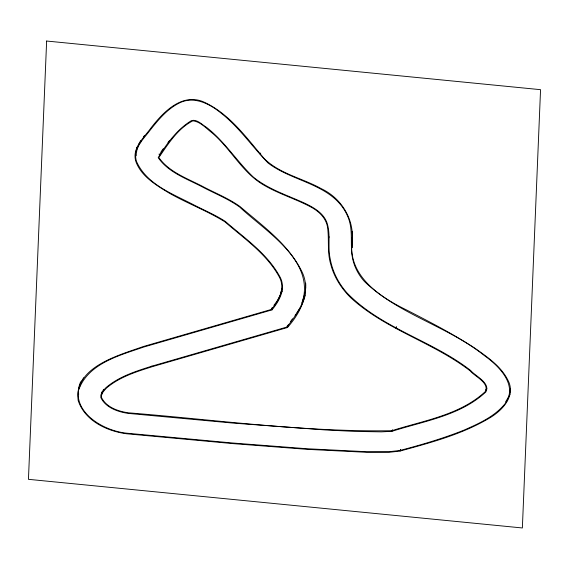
<?xml version="1.0" encoding="UTF-8"?>
<svg xmlns="http://www.w3.org/2000/svg" width="569" height="569" viewBox="0 0 569 569"><rect width="100%" height="100%" fill="white"/><g stroke="black" fill="none" stroke-linecap="round" stroke-linejoin="round"><path stroke-width="0.85" d="M391.778 430.719C303.697 432.127 215.921 419.822 128.26 412.795C118.139 411.33 106.218 407.248 101.474 397.454C100.813 393.641 104.17 390.633 106.467 388.086C119.497 376.955 136.297 371.749 152.35 366.664L287.466 327.524C300.731 312.552 311.641 291.1 301.783 271.363C288.334 244.122 262.643 225.9 240.125 206.632C229.015 198.595 216.128 193.446 204.022 187.144C188.417 178.766 169.398 172.578 158.843 157.535C168.047 144.177 177.862 128.359 192.891 120.827C200.423 121.695 206.028 128.253 211.753 132.62C229.698 147.613 240.595 169.612 260.083 182.777C275.581 192.905 293.59 197.969 309.906 206.49C318 210.644 325.674 217.244 327.431 226.611C329.387 239.08 326.962 252.003 330.731 264.279C334.046 277.103 341.407 288.59 350.81 297.807C385.59 329.679 433.052 342.289 470.207 370.91C474.333 376.18 489.859 382.923 485.307 391.557C460.115 415.071 423.521 420.562 391.757 430.726M78.707 389.865C88.167 363.42 119.661 355.405 143.466 347.126L271.954 309.906C279.315 301.115 286.065 288.874 280.275 277.459C267.828 253.973 244.933 238.447 225.317 221.398C215.48 215.011 204.591 210.402 194.178 205.068C173.289 194.072 146.852 184.719 136.581 161.617C133.096 151.674 140.166 142.406 146.155 135.237C156.169 122.655 166.226 108.629 181.447 102.036C195.373 96.46 210.018 104.155 220.736 112.861C239.051 127.079 252.074 146.582 268.077 163.011C293.504 182.585 334.223 184.007 347.965 216.988C353.413 229.848 349.971 243.895 352.353 257.252C353.946 266.264 358.278 274.663 364.388 281.442C398.563 314.501 447.454 326.044 484.368 355.611C498.686 365.789 518.38 385.028 505.244 403.464C494.76 416.593 478.878 423.514 463.906 430.157C443.073 438.486 421.501 444.759 399.829 450.492L389.139 451.694L366.735 451.715L307.061 448.742L232.693 443.002L126.738 433.187C102.477 430.84 68.458 410.534 80.67 381.714M352.104 240.758C347.495 275.581 379.608 296.89 406.807 310.084C429.801 321.954 452.874 333.811 474.574 347.972C487.989 357.439 502.854 367.396 509.298 383.186C514.22 397.66 502.071 410.221 490.784 417.29C462.974 434.14 431.146 442.511 400.064 451.068L389.217 452.298L366.77 452.319L307.061 449.339L232.678 443.6L126.695 433.784C106.901 431.231 84.788 420.747 78.173 400.54C73.814 366.841 119.255 355.163 143.21 346.557L271.498 309.394C278.682 300.781 285.311 288.81 279.642 277.636C267.224 254.265 244.414 238.816 224.883 221.832C206.945 210.686 186.945 203.268 168.63 192.784C155.913 184.989 141.404 176.447 135.927 161.738C131.524 148.246 144.071 137.684 151.005 127.904C162.905 112.548 181.07 93.273 202.578 101.453C228.944 112.868 246.221 137.513 264.329 158.701C280.026 174.022 302.537 178.175 321.208 188.631C340.952 197.841 354.274 218.731 352.104 240.758L352.574 239.158M352.261 231.313L352.517 247.735M136.716 151.482L136.809 150.124M159.078 154.035L159.313 154.917M101.73 391.998L101.751 394.345M102.285 393.286L102.399 392.162M305.866 286.584L305.269 292.402L301.954 302.694M509.689 393.584L510.5 388.549M136.731 147.25L135.948 152.805L136.19 155.65M136.951 149.455L139.377 142.847M159.789 153.971L159.939 154.725M282.423 287.715L280.46 293.76M305.34 294.877C302.31 307.025 294.401 317.189 287.011 327.004L151.795 366.173M139.91 142.478L140.379 140.877M140.486 142.826L141.197 140.429M160.266 154.711L161.205 151.51L163.317 148.687M260.232 154.619L260.702 153.018M271.498 309.394L271.968 307.793M271.954 309.906L272.658 307.509M287.011 327.004L287.48 325.404M287.466 327.524L288.405 324.323M328.356 239.151L329.06 236.754M351.429 240.708L352.367 237.508M395.946 328.164L396.415 326.563M152.087 366.087C135.941 371.201 119.056 376.45 105.962 387.653C103.508 390.313 100.066 393.535 100.805 397.539C105.585 407.653 117.833 411.892 128.21 413.393L233.19 423.108L325.603 429.972L354.707 431.402L381.379 431.864L391.984 431.309L392.468 429.709M400.064 451.068L400.54 449.467M79.646 386.664L81.58 381.187L83.735 377.724M282.302 290.958L277.58 300.204M301.008 305.894C318.327 262.145 266.143 231.996 239.691 207.066C228.617 199.079 215.786 193.944 203.73 187.67C187.998 179.192 168.694 172.969 158.189 157.656C166.518 143.872 177.322 129.12 191.511 120.578C197.237 118.999 202.123 124.817 206.583 127.392C224.783 141.546 236.996 161.575 253.554 177.279C268.838 189.577 287.836 195.345 305.375 203.51C313.939 207.671 323.206 212.92 326.805 222.294C331.037 234.136 327.417 246.953 330.255 259.073C332.531 271.762 338.647 283.575 347.225 293.142C381.621 328.498 432.191 340.468 470.627 370.462C475.015 375.889 490.819 382.916 485.89 391.906C460.648 415.583 423.884 421.096 391.991 431.309M400.711 449.958L399.829 450.492M509.952 394.552L505.656 401.842M300.261 307.445L296.826 312.829M102.989 390.498L103.743 389.288M275.801 302.758L277.131 300.845M295.048 315.39L295.937 314.109M143.488 136.866L144.519 135.486M273.881 305.382L275.36 303.398M290.453 321.577L292.494 318.825M168.011 142.478L169.548 140.5M485.72 389.929L486.836 388.705M78.408 391.998L78.707 394.289M305.681 283.106L305.823 285.716M46.637 41.032L28.45 479.326L522.363 527.968L540.55 89.674L46.637 41.032"/></g></svg>
